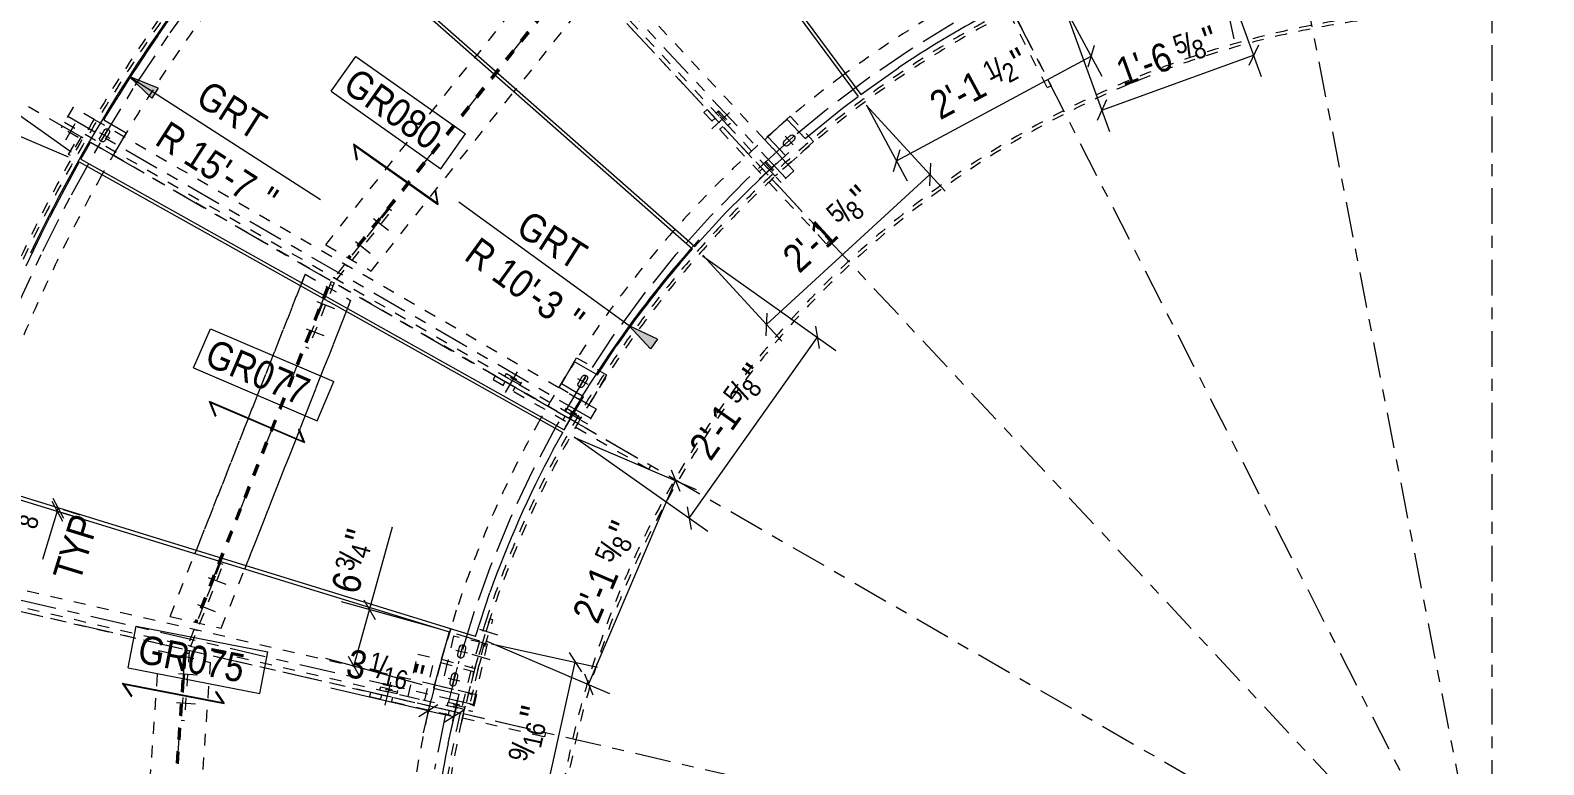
# Model space of a CAD drawing. Header units: millimetres. Extents: x -16923 to 12967, y -5402 to 13813.
# Drawn here: x -13520 to -9078, y 4174 to 6331 of the extents above; entities that cross this region are included whole.
import ezdxf

# ---------------------------------------------------------------- set-up
doc = ezdxf.new("R2010")
doc.units = ezdxf.units.MM
doc.header["$LTSCALE"] = 35
for name, pattern in [('XKITLINE00', [0]), ('XKITLINE01', [4, 1, -1, 1, -1]), ('XKITLINE02', [4, 2, -2]), ('XKITLINE03', [6, 3, -1, 1, -1])]:
    doc.linetypes.add(name, pattern=pattern)
for name, color, linetype, lineweight in [('Bolt', 3, 'Continuous', 0), ('Dimension', 7, 'Continuous', 0), ('Graphic object', 3, 'Continuous', 0), ('Grid', 1, 'Continuous', 0), ('Part', 2, 'Continuous', 0), ('Part mark', 3, 'Continuous', 0), ('Text', 3, 'Continuous', 0)]:
    doc.layers.add(name, color=color, linetype=linetype, lineweight=lineweight)
doc.styles.add('ARIAL', font='arial.ttf')

msp = doc.modelspace()

# ---------------------------------------------------------------- hatches: boundary and pattern name
at = {"layer": 'Dimension'}
for points in [[(-13163.912109, 6132.141853), (-13230.481923, 6195.561551), (-13145.138027, 6161.356028)], [(-11699.942469, 5396.100386), (-11762.804758, 5463.196816), (-11679.540247, 5424.201694)]]:
    msp.add_hatch(color=7, dxfattribs=at).paths.add_polyline_path(points, flags=17)

# ---------------------------------------------------------------- linework, layer by layer
at = {"layer": 'Bolt', "color": 8, "linetype": 'XKITLINE02', "lineweight": 0}
for p, q in [((-11519.592017, 6042.255917), (-11448.189039, 6108.840272)), ((-11519.592017, 6042.255917), (-11457.477234, 6100.17889)), ((-11381.009953, 5893.644847), (-11309.606974, 5960.229202)), ((-11381.009953, 5893.644847), (-11318.89517, 5951.56782)), ((-12512.768943, 5778.514129), (-12469.285277, 5743.925659)), ((-12566.13401, 5711.425046), (-12522.650343, 5676.836576)), ((-12679.094044, 5534.752803), (-12627.397717, 5514.389079)), ((-12710.512361, 5454.992759), (-12658.816034, 5434.629034)), ((-12125.496308, 5267.337109), (-12076.680681, 5351.888255)), ((-12125.496308, 5267.337109), (-12083.030683, 5340.889728)), ((-11949.519948, 5165.737111), (-11900.704322, 5250.288256)), ((-11949.519948, 5165.737111), (-11907.054324, 5239.289729)), ((-12998.165489, 4724.742751), (-12946.469162, 4704.379026)), ((-13029.583806, 4644.982706), (-12977.887479, 4624.618982)), ((-13085.341568, 4442.805218), (-13029.914414, 4438.929374)), ((-12478.361129, 4349.129297), (-12456.398876, 4444.258267)), ((-12478.361129, 4349.129297), (-12459.255755, 4431.883763)), ((-12280.369135, 4303.419243), (-12258.406882, 4398.548214)), ((-13091.321442, 4357.289042), (-13035.894288, 4353.413197)), ((-12280.369135, 4303.419243), (-12261.263761, 4386.17371))]:
    msp.add_line(p, q, dxfattribs=at)
at = {"layer": 'Bolt', "color": 8, "linetype": 'XKITLINE00', "lineweight": 0}
for p, q in [((-13389.27621, 6056.556107), (-13417.057461, 6008.43757)), ((-13389.27621, 6056.556107), (-13417.057461, 6008.43757)), ((-13301.565997, 6040.021836), (-13298.509683, 6041.529045)), ((-13298.509683, 6041.529045), (-13295.109233, 6041.751921)), ((-13295.109233, 6041.751921), (-13291.882347, 6040.656537)), ((-13317.329646, 6031.515523), (-13287.075047, 6014.048022)), ((-13316.814505, 6013.610646), (-13315.719121, 6016.837532)), ((-13316.591629, 6010.210196), (-13316.814505, 6013.610646)), ((-13315.08442, 6007.153881), (-13316.591629, 6010.210196)), ((-13315.719121, 6016.837532), (-13303.812871, 6037.459762)), ((-13312.522347, 6004.907008), (-13315.08442, 6007.153881)), ((-13309.29546, 6003.811624), (-13312.522347, 6004.907008)), ((-13310.936097, 6007.654473), (-13293.468596, 6037.909072)), ((-13305.89501, 6004.0345), (-13309.29546, 6003.811624)), ((-13302.838696, 6005.541708), (-13305.89501, 6004.0345)), ((-13303.812871, 6037.459762), (-13301.565997, 6040.021836)), ((-13300.591822, 6008.103782), (-13302.838696, 6005.541708)), ((-13288.685572, 6028.726012), (-13300.591822, 6008.103782)), ((-13291.882347, 6040.656537), (-13289.320273, 6038.409663)), ((-13289.320273, 6038.409663), (-13287.813064, 6035.353349)), ((-13287.590188, 6031.952899), (-13288.685572, 6028.726012)), ((-13287.813064, 6035.353349), (-13287.590188, 6031.952899)), ((-11309.859237, 6000.329097), (-11309.078403, 6003.645176)), ((-11309.311623, 5996.966627), (-11309.859237, 6000.329097)), ((-11307.518936, 5994.069682), (-11309.311623, 5996.966627)), ((-11309.078403, 6003.645176), (-11307.088002, 6006.410012)), ((-11307.088002, 6006.410012), (-11290.833665, 6021.567426)), ((-11305.777399, 5995.693691), (-11280.234872, 6019.512483)), ((-11304.915532, 6020.374351), (-11281.096739, 5994.831824)), ((-11278.924269, 6008.796162), (-11295.178606, 5993.638749)), ((-11290.833665, 6021.567426), (-11287.936721, 6023.360114)), ((-11287.936721, 6023.360114), (-11284.574251, 6023.907728)), ((-11284.574251, 6023.907728), (-11281.258172, 6023.126893)), ((-11281.258172, 6023.126893), (-11278.493336, 6021.136492)), ((-11276.933868, 6011.560998), (-11278.924269, 6008.796162)), ((-11278.493336, 6021.136492), (-11276.700648, 6018.239548)), ((-11276.153034, 6014.877078), (-11276.933868, 6011.560998)), ((-11276.700648, 6018.239548), (-11276.153034, 6014.877078)), ((-11304.7541, 5992.079281), (-11307.518936, 5994.069682)), ((-11301.43802, 5991.298447), (-11304.7541, 5992.079281)), ((-11298.07555, 5991.846061), (-11301.43802, 5991.298447)), ((-11295.178606, 5993.638749), (-11298.07555, 5991.846061)), ((-11913.802613, 5309.176993), (-11883.556676, 5291.714494)), ((-11912.892449, 5291.961698), (-11911.797379, 5295.187661)), ((-11912.669637, 5288.562222), (-11912.892449, 5291.961698)), ((-11911.162859, 5285.506782), (-11912.669637, 5288.562222)), ((-11911.797379, 5295.187661), (-11900.684878, 5314.435076)), ((-11907.410894, 5285.322775), (-11889.948395, 5315.568712)), ((-11900.684878, 5314.435076), (-11898.438648, 5316.996416)), ((-11896.67441, 5286.456411), (-11898.920641, 5283.895071)), ((-11898.438648, 5316.996416), (-11895.383209, 5318.503193)), ((-11885.56191, 5305.703826), (-11896.67441, 5286.456411)), ((-11895.383209, 5318.503193), (-11891.983732, 5318.726005)), ((-11891.983732, 5318.726005), (-11888.757769, 5317.630935)), ((-11888.757769, 5317.630935), (-11886.196429, 5315.384704)), ((-11886.196429, 5315.384704), (-11884.689652, 5312.329265)), ((-11884.46684, 5308.929789), (-11885.56191, 5305.703826)), ((-11884.689652, 5312.329265), (-11884.46684, 5308.929789)), ((-11908.601519, 5283.260552), (-11911.162859, 5285.506782)), ((-11905.375557, 5282.165482), (-11908.601519, 5283.260552)), ((-11901.97608, 5282.388294), (-11905.375557, 5282.165482)), ((-11898.920641, 5283.895071), (-11901.97608, 5282.388294)), ((-12202.236265, 4572.432978), (-12149.062262, 4556.317243)), ((-12271.29423, 4511.180289), (-12237.254611, 4503.321623)), ((-12265.388164, 4494.981789), (-12265.284094, 4498.387935)), ((-12264.180832, 4491.795085), (-12265.388164, 4494.981789)), ((-12265.284094, 4498.387935), (-12260.284557, 4520.04331)), ((-12261.845901, 4489.312982), (-12264.180832, 4491.795085)), ((-12258.738855, 4487.913364), (-12261.845901, 4489.312982)), ((-12260.284557, 4520.04331), (-12258.884938, 4523.150355)), ((-12258.884938, 4523.150355), (-12256.402836, 4525.485286)), ((-12255.332709, 4487.809293), (-12258.738855, 4487.913364)), ((-12258.203753, 4490.231146), (-12250.345088, 4524.270766)), ((-12256.402836, 4525.485286), (-12253.216132, 4526.692619)), ((-12252.146005, 4489.016626), (-12255.332709, 4487.809293)), ((-12253.216132, 4526.692619), (-12249.809986, 4526.588548)), ((-12249.663903, 4491.351557), (-12252.146005, 4489.016626)), ((-12249.809986, 4526.588548), (-12246.70294, 4525.18893)), ((-12248.264284, 4494.458602), (-12249.663903, 4491.351557)), ((-12243.264747, 4516.113977), (-12248.264284, 4494.458602)), ((-12246.70294, 4525.18893), (-12244.368009, 4522.706828)), ((-12244.368009, 4522.706828), (-12243.160677, 4519.520124)), ((-12243.160677, 4519.520124), (-12243.264747, 4516.113977)), ((-12224.337845, 4499.508636), (-12171.163842, 4483.3929)), ((-12281.727552, 4440.526733), (-12279.24545, 4442.861663)), ((-12279.24545, 4442.861663), (-12276.058746, 4444.068996)), ((-12276.058746, 4444.068996), (-12272.6526, 4443.964926)), ((-12272.6526, 4443.964926), (-12269.545554, 4442.565307)), ((-12269.545554, 4442.565307), (-12267.210623, 4440.083205)), ((-12294.136844, 4428.556666), (-12260.097225, 4420.698)), ((-12288.230779, 4412.358166), (-12288.126708, 4415.764312)), ((-12287.023446, 4409.171462), (-12288.230779, 4412.358166)), ((-12288.126708, 4415.764312), (-12283.127171, 4437.419687)), ((-12284.688515, 4406.689359), (-12287.023446, 4409.171462)), ((-12281.58147, 4405.289741), (-12284.688515, 4406.689359)), ((-12283.127171, 4437.419687), (-12281.727552, 4440.526733)), ((-12278.175323, 4405.18567), (-12281.58147, 4405.289741)), ((-12281.046367, 4407.607523), (-12273.187702, 4441.647143)), ((-12274.988619, 4406.393003), (-12278.175323, 4405.18567)), ((-12272.506517, 4408.727934), (-12274.988619, 4406.393003)), ((-12271.106898, 4411.834979), (-12272.506517, 4408.727934)), ((-12266.107361, 4433.490354), (-12271.106898, 4411.834979)), ((-12267.210623, 4440.083205), (-12266.003291, 4436.896501)), ((-12266.003291, 4436.896501), (-12266.107361, 4433.490354))]:
    msp.add_line(p, q, dxfattribs=at)
at = {"layer": 'Dimension', "color": 7, "linetype": 'XKITLINE00', "lineweight": 0}
for p, q in [((-10055.339262, 6603.733211), (-9907.483664, 6195.211978)), ((-10050.92033, 6604.922276), (-9988.448203, 6305.7883)), ((-10500.556414, 6442.596304), (-10352.700816, 6034.07507)), ((-10494.928115, 6418.208075), (-10375.591043, 6196.104765)), ((-10397.540831, 6286.761447), (-10416.757062, 6222.915601)), ((-9916.03129, 6288.095588), (-9944.318318, 6227.718443)), ((-10978.321961, 5947.944787), (-10407.148946, 6254.838524)), ((-10375.391956, 6096.770108), (-9930.174804, 6257.907016)), ((-13400.403491, 5973.082882), (-13736.752224, 6211.437201)), ((-13145.138027, 6161.356028), (-13230.481923, 6195.561551)), ((-13163.912109, 6132.141853), (-13230.481923, 6195.561551)), ((-13230.481923, 6195.561551), (-12668.433293, 5834.368858)), ((-13145.138027, 6161.356028), (-13163.912109, 6132.141853)), ((-13408.595679, 5958.310275), (-13749.70108, 6104.398195)), ((-11067.069659, 6111.307516), (-10834.916893, 5858.460732)), ((-11066.10113, 6111.314339), (-10946.764058, 5889.211029)), ((-10361.248442, 6126.958681), (-10389.53547, 6066.581536)), ((-10968.713845, 5979.86771), (-10987.930077, 5916.021864)), ((-10878.589407, 5940.881231), (-10881.431718, 5874.266841)), ((-11359.664333, 5467.177097), (-10880.010563, 5907.574036)), ((-11762.804758, 5463.196816), (-12262.848307, 5826.240393)), ((-11547.749022, 5669.003491), (-11155.763653, 5391.222139)), ((-11546.72343, 5670.910577), (-11314.570664, 5418.063793)), ((-11358.243178, 5500.484291), (-11361.085489, 5433.869902)), ((-11679.540247, 5424.201694), (-11762.804758, 5463.196816)), ((-11699.942469, 5396.100386), (-11762.804758, 5463.196816)), ((-11679.540247, 5424.201694), (-11699.942469, 5396.100386)), ((-11586.587097, 4898.591243), (-11210.163898, 5429.773)), ((-11215.767501, 5462.636179), (-11204.560295, 5396.909821)), ((-11925.147805, 5136.046657), (-11565.529656, 4982.998924)), ((-11924.114138, 5137.780573), (-11532.186852, 4860.040381)), ((-11639.339218, 5040.030281), (-11614.420413, 4978.186859)), ((-11881.764778, 4410.202228), (-11626.879815, 5009.10857)), ((-13456.63157, 4948.704687), (-13425.445605, 4889.772597)), ((-13453.838466, 4957.776552), (-13422.652501, 4898.844462)), ((-11592.1907, 4931.454422), (-11580.983494, 4865.728064)), ((-13441.038588, 4919.238642), (-13484.896604, 4776.789954)), ((-13441.038588, 4919.238642), (-13484.896604, 4776.789954)), ((-13441.038588, 4919.238642), (-13438.245484, 4928.310507)), ((-13427.114502, 4914.951605), (-13377.3155, 4899.619169)), ((-13424.321398, 4924.02347), (-13374.522396, 4908.691034)), ((-12524.736422, 4629.776687), (-12457.491096, 4873.008606)), ((-12524.736422, 4629.776687), (-12457.491096, 4873.008606)), ((-12324.707735, 4574.475581), (-12607.074992, 4652.540492)), ((-12570.585508, 4463.93674), (-12524.736422, 4629.776687)), ((-12541.175727, 4658.779069), (-12508.297116, 4600.774305)), ((-12180.032768, 4537.140315), (-11820.414619, 4384.092582)), ((-12370.556821, 4408.635634), (-12652.924079, 4486.700546)), ((-12587.024814, 4492.939122), (-12554.146202, 4434.934359)), ((-12167.003805, 4529.94666), (-11855.761172, 4461.132032)), ((-11938.792185, 4503.63236), (-11902.93567, 4447.419675)), ((-12061.097746, 3841.260538), (-11920.863928, 4475.526018)), ((-12352.120461, 4333.045603), (-12638.163318, 4399.0838)), ((-12352.120461, 4333.045603), (-12638.163318, 4399.0838)), ((-11894.22418, 4441.123939), (-11869.305375, 4379.280517)), ((-12344.695594, 4365.20624), (-12367.119073, 4268.079479)), ((-12323.848658, 4350.711787), (-12380.392265, 4315.37942)), ((-12352.120461, 4333.045603), (-12276.953778, 4315.692007)), ((-12248.681974, 4333.35819), (-12305.225581, 4298.025823)), ((-12269.528911, 4347.852639), (-12291.952389, 4250.725883))]:
    msp.add_line(p, q, dxfattribs=at)
for radius, start, end in [(4749.8, 140.102313685, 154.445164959), (3124.2, 138.056303006, 149.98260281)]:
    msp.add_arc((-9234.650534, 3627.696377), radius, start, end, dxfattribs=at)
at = {"layer": 'Dimension', "color": 3}
for p in [(-10407.148946, 6254.838524), (-9930.174804, 6257.907016), (-10375.391956, 6096.770108), (-10978.321961, 5947.944787), (-10880.010563, 5907.574036), (-11359.664333, 5467.177097), (-11210.163898, 5429.773), (-11626.879815, 5009.10857), (-13441.038588, 4919.238642), (-13438.245484, 4928.310507), (-11586.587097, 4898.591243), (-12524.736422, 4629.776687), (-12570.585508, 4463.93674), (-11920.863928, 4475.526018), (-11881.764778, 4410.202228), (-12352.120461, 4333.045603), (-12276.953778, 4315.692007)]:
    msp.add_point(p, dxfattribs=at)
at = {"layer": 'Graphic object', "color": 3, "linetype": 'XKITLINE02', "lineweight": 0}
msp.add_line((-12201.238916, 4537.520839), (-12330.050779, 4577.180261), dxfattribs=at)
at = {"layer": 'Grid', "color": 1, "linetype": 'XKITLINE03', "lineweight": 0}
for p, q in [((-9229.992753, 3452.696377), (-9229.992753, 9128.216377)), ((-9196.601179, 3455.91162), (-10283.267947, 9046.327511)), ((-9150.544416, 3471.770235), (-11736.043013, 8546.09694)), ((-9110.64304, 3499.709479), (-12994.6578, 7664.805379)), ((-14010.496284, 6387.721377), (-9078.438308, 3540.196377)), ((-9229.992753, 1352.696377), (-9229.992753, 5902.696377)), ((-14608.56423, 4869.437443), (-9059.477992, 3588.329943))]:
    msp.add_line(p, q, dxfattribs=at)
at = {"layer": 'Part', "color": 2, "linetype": 'XKITLINE00', "lineweight": 0}
for p, q in [((-12057.117133, 7444.497106), (-11090.332977, 6136.536931)), ((-12049.485219, 7450.138309), (-11082.987241, 6142.579014)), ((-12796.51595, 6764.65547), (-11576.305581, 5689.240164)), ((-12790.240938, 6771.775407), (-11570.394648, 5696.691839)), ((-13146.296706, 6315.290729), (-13115.986712, 6358.932544)), ((-13146.296706, 6315.290729), (-13176.116601, 6271.31258)), ((-13176.116601, 6271.31258), (-13202.098096, 6232.111704)), ((-13202.098096, 6232.111704), (-13227.690182, 6192.655501)), ((-11082.987241, 6142.579014), (-10972.296355, 6220.957606)), ((-13227.690182, 6192.655501), (-13252.890351, 6152.947841)), ((-13252.890351, 6152.947841), (-13275.20841, 6117.03973)), ((-11136.078666, 6103.067487), (-11090.332977, 6136.536931)), ((-13275.20841, 6117.03973), (-13297.205964, 6080.934387)), ((-11246.522891, 6013.621145), (-11136.078666, 6103.067487)), ((-13297.205964, 6080.934387), (-13304.774115, 6068.259978)), ((-13304.774115, 6068.259978), (-13239.158256, 6030.37734)), ((-11355.516233, 6018.771715), (-11299.787078, 6070.739993)), ((-11299.787078, 6070.739993), (-11246.522891, 6013.621145)), ((-13358.740162, 5975.896725), (-13345.581703, 5998.883345)), ((-13345.581703, 5998.883345), (-13343.431544, 6002.591365)), ((-13343.431544, 6002.591365), (-13277.258255, 5964.386207)), ((-13239.158256, 6030.37734), (-13277.258255, 5964.386207)), ((-12571.353838, 5997.790262), (-12326.583331, 5824.333063)), ((-12571.353838, 5997.790262), (-12563.410909, 5951.207756)), ((-11303.967269, 5963.492218), (-11355.516233, 6018.771715)), ((-13371.78469, 5952.81135), (-13358.740162, 5975.896725)), ((-13371.78469, 5952.81135), (-11953.140815, 5158.280541)), ((-12568.570697, 5993.366707), (-12323.80019, 5819.909508)), ((-12568.570697, 5993.366707), (-12561.439365, 5951.54393)), ((-11293.847739, 5972.023234), (-11369.529139, 5904.318808)), ((-11303.967269, 5963.492218), (-11293.847739, 5972.023234)), ((-13376.422186, 5944.531077), (-13406.270365, 5890.284576)), ((-13376.422186, 5944.531077), (-11957.352613, 5149.752508)), ((-12563.410909, 5951.207756), (-12561.439365, 5951.54393)), ((-13406.270365, 5890.284576), (-13435.408893, 5835.653605)), ((-11369.529139, 5904.318808), (-11478.660542, 5796.594442)), ((-13435.408893, 5835.653605), (-13463.832819, 5780.64745)), ((-12332.903066, 5861.396103), (-12330.931522, 5861.732277)), ((-12332.903066, 5861.396103), (-12326.583331, 5824.333063)), ((-12330.931522, 5861.732277), (-12323.80019, 5819.909508)), ((-13487.308643, 5733.844863), (-13463.832819, 5780.64745)), ((-11478.660542, 5796.594442), (-11570.394648, 5696.691839)), ((-13510.267111, 5686.786335), (-13487.308643, 5733.844863)), ((-13532.705434, 5639.477583), (-13510.267111, 5686.786335)), ((-11613.990323, 5646.899495), (-11576.305581, 5689.240164)), ((-11855.47086, 5319.493229), (-11800.427238, 5403.503855)), ((-11923.623737, 5358.841311), (-11961.723739, 5292.850171)), ((-11923.623737, 5358.841311), (-11855.47086, 5319.493229)), ((-11896.302995, 5255.079859), (-11961.723739, 5292.850171)), ((-12995.035076, 5242.160726), (-12719.262282, 5124.053316)), ((-12995.035076, 5242.160726), (-12977.474209, 5198.290066)), ((-11953.140815, 5158.280541), (-11896.302995, 5255.079859)), ((-12991.383964, 5238.421331), (-12715.611169, 5120.313921)), ((-12991.383964, 5238.421331), (-12975.617439, 5199.033308)), ((-12977.474209, 5198.290066), (-12975.617439, 5199.033308)), ((-12733.234477, 5158.958698), (-12731.377708, 5159.70194)), ((-12733.234477, 5158.958698), (-12719.262282, 5124.053316)), ((-12731.377708, 5159.70194), (-12715.611169, 5120.313921)), ((-11985.291168, 5100.434062), (-11957.352613, 5149.752508)), ((-13770.902809, 5020.799355), (-12290.97322, 4565.149138)), ((-12214.109584, 4551.422522), (-13768.110218, 5029.869674)), ((-12214.109584, 4551.422522), (-12171.564722, 4680.207657)), ((-12290.97322, 4565.149138), (-12336.822307, 4399.309192)), ((-13250.346096, 4414.333403), (-12955.903386, 4356.857462)), ((-13250.346096, 4414.333403), (-13223.952576, 4375.136452)), ((-13245.990285, 4411.44539), (-12951.547575, 4353.969449)), ((-13245.990285, 4411.44539), (-13222.293615, 4376.253524)), ((-12336.822307, 4399.309192), (-12261.655624, 4381.955591)), ((-13223.952576, 4375.136452), (-13222.293615, 4376.253524)), ((-12976.903213, 4388.044245), (-12975.244253, 4389.161317)), ((-12976.903213, 4388.044245), (-12955.903386, 4356.857462)), ((-12975.244253, 4389.161317), (-12951.547575, 4353.969449)), ((-12294.162126, 4237.197561), (-12261.655624, 4381.955591))]:
    msp.add_line(p, q, dxfattribs=at)
at = {"layer": 'Part', "color": 8, "linetype": 'XKITLINE01', "lineweight": 0}
for p, q in [((-12525.020715, 7179.803009), (-11316.758321, 5884.100223)), ((-12439.421245, 7162.495798), (-11296.031919, 5936.36086)), ((-12486.003898, 7119.340849), (-11342.759772, 5893.361619)), ((-11980.555566, 6547.053536), (-12209.162494, 6259.655239)), ((-11930.199518, 6493.053286), (-12589.356408, 5664.379504)), ((-11925.820731, 6488.357612), (-12583.796071, 5661.169242)), ((-11875.464683, 6434.357362), (-12094.683377, 6158.761693)), ((-10648.056441, 6382.828913), (-10535.703555, 6162.32396)), ((-10625.287155, 6366.115828), (-10524.387772, 6168.089639)), ((-12653.300281, 5701.297516), (-12215.080407, 6252.215403)), ((-12215.080407, 6252.215403), (-12209.162494, 6259.655239)), ((-12519.852198, 5624.251229), (-12100.601766, 6151.321258)), ((-12100.601766, 6151.321258), (-12094.683377, 6158.761693)), ((-10524.387772, 6168.089639), (-10535.703555, 6162.32396)), ((-13394.179136, 6105.21399), (-13425.929136, 6050.221377)), ((-13332.7299, 6069.736257), (-13394.179136, 6105.21399)), ((-11533.919613, 6098.355452), (-11543.207805, 6089.694073)), ((-11543.207805, 6089.694073), (-11352.105343, 5884.761771)), ((-11533.919613, 6098.355452), (-11326.046513, 5875.438844)), ((-11507.308663, 6088.440447), (-11500.342519, 6094.936481)), ((-11472.663146, 6051.287679), (-11507.308663, 6088.440447)), ((-11503.450999, 6092.037777), (-11468.805482, 6054.885009)), ((-11500.342519, 6094.936481), (-11465.697002, 6057.783713)), ((-13429.104136, 6044.722116), (-13425.929136, 6050.221377)), ((-13379.610784, 6016.147116), (-13429.104136, 6044.722116)), ((-13425.929136, 6050.221377), (-13370.936523, 6018.471377)), ((-13425.929136, 6050.221377), (-13370.936523, 6018.471377)), ((-13419.579136, 6061.2199), (-11885.285229, 5175.3949)), ((-13332.7299, 6069.736257), (-11880.575285, 5231.334399)), ((-11519.930178, 6064.731874), (-11510.641986, 6073.393253)), ((-11497.194399, 6040.350736), (-11487.906207, 6049.012115)), ((-11465.697002, 6057.783713), (-11472.663146, 6051.287679)), ((-11364.804419, 6010.110338), (-11290.498884, 6079.40137)), ((-11290.498884, 6079.40137), (-11221.207852, 6005.095835)), ((-13408.185784, 5966.653764), (-13379.610784, 6016.147116)), ((-13370.936523, 6018.471377), (-13402.686523, 5963.478764)), ((-13365.014686, 6015.052402), (-13370.936523, 6018.471377)), ((-11913.012567, 5176.738589), (-13365.014686, 6015.052402)), ((-11364.804419, 6010.110338), (-11296.031919, 5936.36086)), ((-11221.207852, 6005.095835), (-11264.709856, 5964.52956)), ((-13402.686523, 5963.478764), (-13408.185784, 5966.653764)), ((-11295.513387, 5935.804803), (-11264.709856, 5964.52956)), ((-11381.348112, 5916.120802), (-11372.05992, 5924.782181)), ((-11368.726598, 5939.829377), (-11361.760454, 5946.325411)), ((-11334.081082, 5902.676609), (-11368.726598, 5939.829377)), ((-11364.868934, 5943.426707), (-11330.223417, 5906.273939)), ((-11361.760454, 5946.325411), (-11327.114938, 5909.172643)), ((-11327.114938, 5909.172643), (-11334.081082, 5902.676609)), ((-11279.605553, 5918.745739), (-11326.046513, 5875.438844)), ((-11296.031919, 5936.36086), (-11279.605553, 5918.745739)), ((-11296.031919, 5936.36086), (-11295.513387, 5935.804803)), ((-11358.612332, 5891.739663), (-11349.32414, 5900.401042)), ((-11352.105343, 5884.761771), (-11183.760578, 5704.234113)), ((-11342.759772, 5893.361619), (-11326.046513, 5875.438844)), ((-11326.046513, 5875.438844), (-11174.472386, 5712.895492)), ((-12467.478908, 5807.399957), (-12627.877025, 5605.751888)), ((-12620.442247, 5599.837999), (-12460.044131, 5801.486068)), ((-12460.044132, 5801.486066), (-12467.478909, 5807.399955)), ((-12653.300281, 5701.297516), (-12519.852198, 5624.251229)), ((-11174.472386, 5712.895492), (-11183.760578, 5704.234113)), ((-12596.788224, 5644.835867), (-12589.353446, 5638.921978)), ((-12713.906482, 5615.304774), (-13033.595612, 4803.726638)), ((-12713.906482, 5615.304774), (-12723.893558, 5589.951104)), ((-12713.906482, 5615.304774), (-12580.458399, 5538.258487)), ((-12627.877025, 5605.751888), (-12620.442246, 5599.838001)), ((-12649.962609, 5578.386761), (-13038.036711, 4593.203259)), ((-12727.405288, 5581.036058), (-13033.595612, 4803.726638)), ((-12644.402272, 5575.176499), (-13031.780745, 4591.758955)), ((-12723.893558, 5589.951104), (-12727.405288, 5581.036058)), ((-12637.275449, 5593.266265), (-12712.882276, 5401.327151)), ((-12628.436482, 5589.784503), (-12704.04331, 5397.84539)), ((-12631.927404, 5580.922281), (-12640.766371, 5584.404043)), ((-12637.275449, 5593.266265), (-12628.436482, 5589.784503)), ((-12580.458399, 5538.258487), (-12887.514539, 4758.751062)), ((-12589.701013, 5514.794743), (-12593.213028, 5505.878973)), ((-12580.458399, 5538.258487), (-12589.701013, 5514.794743)), ((-12593.213028, 5505.878973), (-12887.514539, 4758.751062)), ((-12712.882276, 5401.327151), (-12704.04331, 5397.84539)), ((-11968.073734, 5281.851652), (-11917.273734, 5369.839832)), ((-11917.273734, 5369.839832), (-11829.285555, 5319.039833)), ((-12155.599773, 5316.796377), (-12161.949773, 5305.797854)), ((-12161.949773, 5305.797854), (-11919.500023, 5165.819427)), ((-12155.599773, 5316.796377), (-11891.635229, 5164.396377)), ((-12132.391026, 5288.732104), (-12126.041026, 5299.730627)), ((-12127.252727, 5315.0949), (-12122.490227, 5323.343792)), ((-12083.258637, 5289.6949), (-12127.252727, 5315.0949)), ((-12080.621292, 5294.262915), (-12124.615382, 5319.662915)), ((-12122.490227, 5323.343792), (-12078.496137, 5297.943792)), ((-12078.496137, 5297.943792), (-12083.258637, 5289.6949)), ((-11829.285555, 5319.039833), (-11857.461738, 5270.237252)), ((-12103.520338, 5272.063604), (-12097.170338, 5283.062127)), ((-11880.575285, 5231.334399), (-11968.073734, 5281.851652)), ((-11857.461738, 5270.237252), (-11880.085554, 5231.051653)), ((-11956.414664, 5187.132104), (-11950.064664, 5198.130627)), ((-11951.276368, 5213.494901), (-11946.513868, 5221.743793)), ((-11907.282277, 5188.094901), (-11951.276368, 5213.494901)), ((-11904.644932, 5192.662917), (-11948.639023, 5218.062917)), ((-11946.513868, 5221.743793), (-11902.519777, 5196.343793)), ((-11859.885229, 5219.38899), (-11891.635229, 5164.396377)), ((-11880.575285, 5231.334399), (-11859.885229, 5219.38899)), ((-11880.575285, 5231.334399), (-11880.085554, 5231.051653)), ((-11927.543975, 5170.463604), (-11921.193975, 5181.462127)), ((-11919.500023, 5165.819427), (-11705.511094, 5042.272861)), ((-11913.012567, 5176.738589), (-11891.635229, 5164.396377)), ((-11902.519777, 5196.343793), (-11907.282277, 5188.094901)), ((-11891.635229, 5164.396377), (-11699.161094, 5053.271383)), ((-11699.161094, 5053.271383), (-11705.511094, 5042.272861)), ((-13033.595612, 4803.726638), (-13037.085523, 4794.866981)), ((-13109.980323, 4609.81275), (-13037.085523, 4794.866981)), ((-12963.299406, 4765.607764), (-13057.73271, 4525.874856)), ((-13048.893743, 4522.393095), (-12954.460439, 4762.126002)), ((-12954.46044, 4762.126), (-12963.299407, 4765.607762)), ((-12887.514539, 4758.751062), (-12891.004733, 4749.89069)), ((-13868.985875, 4711.726389), (-12221.764832, 4331.435447)), ((-13801.992753, 4748.396057), (-12334.008961, 4409.485295)), ((-12959.837132, 4575.149464), (-12891.004733, 4749.89069)), ((-13801.992753, 4683.225746), (-12248.911407, 4324.668666)), ((-12270.021851, 4628.05082), (-12286.462552, 4573.698621)), ((-13109.980323, 4609.81275), (-12959.837132, 4575.149464)), ((-12182.562406, 4599.264521), (-12224.809019, 4459.599161)), ((-12215.627828, 4457.063148), (-12173.514877, 4596.286628)), ((-12172.949488, 4597.873809), (-12215.627506, 4457.057351)), ((-12206.448237, 4454.504917), (-12162.41754, 4599.784552)), ((-12172.949488, 4597.873809), (-12171.533083, 4602.54725)), ((-12171.533083, 4602.54725), (-12171.308909, 4602.479308)), ((-12162.41754, 4599.784552), (-12171.308909, 4602.479308)), ((-13039.429391, 4572.340538), (-13030.590424, 4568.858776)), ((-12313.560529, 4484.113954), (-12286.462552, 4573.698621)), ((-12286.462552, 4573.698621), (-12311.423201, 4491.179864)), ((-12278.392679, 4551.921281), (-12295.217001, 4479.047136)), ((-12192.904683, 4532.184822), (-12278.392679, 4551.921281)), ((-12188.677556, 4531.208913), (-12234.164939, 4334.181407)), ((-12192.86125, 4532.174795), (-12192.904683, 4532.184822)), ((-12192.86125, 4532.174795), (-12183.559265, 4530.027263)), ((-13142.71774, 4509.839766), (-13180.032245, 3976.217476)), ((-13070.67743, 4493.20795), (-13149.27133, 3369.262824)), ((-13064.413055, 4491.761705), (-13142.866641, 3369.823161)), ((-13142.71774, 4509.839766), (-12992.372745, 4475.129889)), ((-13063.05976, 4511.100397), (-13077.444111, 4305.394595)), ((-13053.582901, 4510.43771), (-13067.967252, 4304.731908)), ((-13054.247332, 4500.935904), (-13063.724191, 4501.59859)), ((-13063.05976, 4511.100397), (-13053.582901, 4510.43771)), ((-13057.73271, 4525.874856), (-13048.893742, 4522.393097)), ((-12411.743386, 4375.295452), (-12383.174602, 4499.040451)), ((-12383.174602, 4499.040451), (-12333.676603, 4487.612937)), ((-12362.245387, 4363.867939), (-12333.676603, 4487.612937)), ((-12311.423201, 4491.179864), (-12313.560529, 4484.113954)), ((-12179.396681, 4529.066254), (-12213.456455, 4381.537164)), ((-12183.559265, 4530.027263), (-12179.396681, 4529.066254)), ((-12992.372745, 4475.129889), (-13028.184147, 3963.002987)), ((-12353.35214, 4325.644408), (-12317.751202, 4468.29096)), ((-12317.751202, 4468.29096), (-12335.068351, 4398.904259)), ((-12316.093768, 4474.931997), (-12317.751202, 4468.29096)), ((-12316.093768, 4474.931997), (-12315.927852, 4474.886168)), ((-12315.927852, 4474.886168), (-12218.160729, 4447.881098)), ((-12313.389727, 4484.066775), (-12313.560529, 4484.113954)), ((-12313.560529, 4484.113954), (-12313.389727, 4484.066775)), ((-12313.389727, 4484.066775), (-12215.627828, 4457.063148)), ((-12297.361606, 4469.757831), (-12312.452453, 4404.392191)), ((-12295.217001, 4479.047136), (-12297.361606, 4469.757831)), ((-12227.341951, 4450.41712), (-12263.492301, 4305.569175)), ((-12254.196456, 4303.492427), (-12218.160729, 4447.881098)), ((-12215.627506, 4457.057351), (-12231.839174, 4393.074029)), ((-12218.160729, 4447.881098), (-12231.839174, 4393.074029)), ((-12206.448237, 4454.504917), (-12225.179211, 4380.578537)), ((-12494.003828, 4394.286772), (-12491.861169, 4403.567647)), ((-12443.319282, 4387.998758), (-12492.817281, 4399.426272)), ((-12491.861169, 4403.567647), (-12442.36317, 4392.140133)), ((-12335.068351, 4398.904259), (-12353.35214, 4325.644408)), ((-12334.008961, 4409.485295), (-12332.513747, 4409.140098)), ((-12332.513747, 4409.140098), (-12224.274046, 4384.150994)), ((-12312.452453, 4404.392192), (-12224.301907, 4384.041034)), ((-12521.609706, 4387.626029), (-12524.466585, 4375.251529)), ((-12524.466585, 4375.251529), (-12251.987155, 4312.344696)), ((-12521.609706, 4387.626029), (-12224.621711, 4319.060947)), ((-12444.505829, 4382.859258), (-12494.003828, 4394.286772)), ((-12491.209873, 4367.573612), (-12488.352994, 4379.948112)), ((-12458.727298, 4360.074419), (-12455.87042, 4372.448919)), ((-12442.36317, 4392.140133), (-12444.505829, 4382.859258)), ((-12411.743386, 4375.295452), (-12362.245387, 4363.867939)), ((-12296.011834, 4348.576718), (-12293.869175, 4357.857593)), ((-12245.327288, 4342.288705), (-12294.825287, 4353.716219)), ((-12293.869175, 4357.857593), (-12244.371176, 4346.43008)), ((-12231.839174, 4393.074029), (-12254.196456, 4303.492427)), ((-12231.839174, 4393.074029), (-12234.412443, 4382.917992)), ((-12234.412443, 4382.917992), (-12234.376157, 4382.908798)), ((-12225.179211, 4380.578537), (-12234.376157, 4382.908798)), ((-12213.456455, 4381.537164), (-12224.884065, 4332.038749)), ((-12210.337319, 4380.933447), (-12224.621711, 4319.060947)), ((-12224.301907, 4384.041034), (-12213.456455, 4381.537164)), ((-12224.274046, 4384.150994), (-12210.337319, 4380.933447)), ((-12246.513835, 4337.149205), (-12296.011834, 4348.576718)), ((-12293.217876, 4321.863558), (-12290.360997, 4334.238058)), ((-12260.735301, 4314.364365), (-12257.878422, 4326.738864)), ((-12251.987155, 4312.344696), (-12010.924854, 4256.691079)), ((-12248.911407, 4324.668666), (-12224.621711, 4319.060947)), ((-12244.371176, 4346.43008), (-12246.513835, 4337.149205)), ((-12234.164939, 4334.181407), (-12224.884065, 4332.038749)), ((-12229.931453, 4352.518652), (-12220.650578, 4350.375994)), ((-12224.621711, 4319.060947), (-12008.067976, 4269.065578)), ((-13077.444111, 4305.394595), (-13067.967252, 4304.731908)), ((-12008.067976, 4269.065578), (-12010.924854, 4256.691079))]:
    msp.add_line(p, q, dxfattribs=at)
at = {"layer": 'Part', "color": 8, "linetype": 'XKITLINE03', "lineweight": 0}
for p, q in [((-11302.826033, 5897.092292), (-12511.088427, 7192.795077)), ((-11928.010125, 6490.705449), (-12586.576239, 5662.774373)), ((-13109.459463, 6323.786392), (-13000.472878, 6474.205131)), ((-10810.452369, 6352.02932), (-10940.617053, 6272.228603)), ((-13212.45009, 6169.200482), (-13109.459463, 6323.786392)), ((-10940.617053, 6272.228603), (-11066.762247, 6186.214713)), ((-11066.762247, 6186.214713), (-11188.591624, 6094.189703)), ((-13309.285617, 6010.686276), (-13212.45009, 6169.200482)), ((-11188.591624, 6094.189703), (-11305.818994, 5996.369751)), ((-11875.760229, 5191.892684), (-13410.054136, 6077.717683)), ((-13399.816407, 5848.488715), (-13309.285617, 6010.686276)), ((-11305.818994, 5996.369751), (-11418.168979, 5892.984644)), ((-11418.168979, 5892.984644), (-11525.377658, 5784.277245)), ((-13483.90257, 5682.858434), (-13399.816407, 5848.488715)), ((-11525.377658, 5784.277245), (-11627.193187, 5670.502917)), ((-13561.414171, 5514.051371), (-13483.90257, 5682.858434)), ((-11627.193187, 5670.502917), (-11723.37639, 5551.928929)), ((-12647.18244, 5576.78163), (-13034.908728, 4592.481107)), ((-11723.37639, 5551.928929), (-11813.701326, 5428.833821)), ((-11813.701326, 5428.833821), (-11897.95581, 5301.506757)), ((-11897.95581, 5301.506757), (-11975.941922, 5170.24684)), ((-11975.941922, 5170.24684), (-12047.476465, 5035.362413)), ((-12047.476465, 5035.362413), (-12112.391395, 4897.170332)), ((-12112.391395, 4897.170332), (-12170.534223, 4755.995224)), ((-12170.534223, 4755.995224), (-12221.768364, 4612.168724)), ((-12217.479515, 4349.997197), (-13864.700557, 4730.288139)), ((-12221.768364, 4612.168724), (-12264.594179, 4470.588551)), ((-13067.545243, 4492.484827), (-13146.068985, 3369.542993)), ((-12267.127249, 4461.406548), (-12303.774298, 4314.568417)), ((-12303.774298, 4314.568417), (-12334.023442, 4161.428252))]:
    msp.add_line(p, q, dxfattribs=at)
at = {"layer": 'Part', "color": 8, "linetype": 'XKITLINE01', "lineweight": 0}
for centre, radius, start, end in [((-9229.186531, 3627.00967), 4776.170113, 118.171831205, 160.96774373), ((-9229.186531, 3627.00967), 4766.645113, 118.171831205, 160.96774373), ((-9229.186531, 3627.00967), 4674.570113, 138.667690312, 149.662549438), ((-9229.539227, 3627.309948), 3200.94, 117.345539252, 126.387714722), ((-9229.992753, 3627.696377), 2769.39375, 75, 285), ((-9229.539227, 3627.309948), 3108.865, 117.345539252, 161.781617646), ((-9229.539227, 3627.309948), 3099.34, 117.345539252, 161.781617646), ((-9229.992753, 3627.696377), 2759.39375, 75, 285), ((-9229.539227, 3627.309948), 3200.94, 126.557771134, 130.271553737), ((-9229.539227, 3627.309948), 3200.94, 126.387714722, 126.557771134), ((-9229.539227, 3627.309948), 3200.94, 130.271553737, 131.069779747), ((-9229.539227, 3627.309948), 3200.94, 131.069779747, 138.524471429), ((-9229.186531, 3627.00967), 4674.570113, 149.779277793, 150.687611896), ((-9229.186531, 3627.00967), 4674.570113, 149.662549438, 149.779277793), ((-9229.186531, 3627.00967), 4674.570113, 150.687611896, 150.803962927), ((-9229.186531, 3627.00967), 4674.570113, 150.803962927, 160.96774373), ((-9229.539227, 3627.309948), 3200.94, 138.694531985, 147.26856355), ((-9229.539227, 3627.309948), 3200.94, 138.524471429, 138.694531985), ((-9229.539227, 3627.309948), 3200.94, 147.26856355, 148.082398159), ((-9229.539227, 3627.309948), 3200.94, 148.082398159, 150.661247986), ((-9229.539227, 3627.309948), 3200.94, 150.831269282, 161.781617646), ((-9229.539227, 3627.309948), 3200.94, 150.661247986, 150.831269282), ((-9229.702786, 3627.802203), 3200.651345, 167.406571392, 174.943623139), ((-9229.702786, 3627.802203), 3108.576345, 167.406571392, 232.720407102), ((-9229.702786, 3627.802203), 3099.051345, 167.406571392, 232.720407102)]:
    msp.add_arc(centre, radius, start, end, dxfattribs=at)
at = {"layer": 'Part', "color": 2, "linetype": 'XKITLINE00', "lineweight": 0}
for start, end in [(118.270500013, 123.895500013), (139.736000008, 145.361000008), (151.875, 160.3125), (168.75, 174.375)]:
    msp.add_arc((-9229.992753, 3627.696377), 3124.2, start, end, dxfattribs=at)
at = {"layer": 'Part mark', "color": 7, "linetype": 'XKITLINE00', "lineweight": 0}
for p, q in [((-12637.036508, 6152.372075), (-12564.568983, 6254.633114)), ((-12564.568983, 6254.633114), (-12243.023333, 6026.769035)), ((-12637.036508, 6152.372075), (-12315.490859, 5924.507996)), ((-12315.490859, 5924.507996), (-12243.023333, 6026.769035)), ((-13040.870177, 5339.682102), (-12991.52687, 5454.895384)), ((-12991.52687, 5454.895384), (-12629.25469, 5299.742199)), ((-13040.870177, 5339.682102), (-12678.597997, 5184.528917)), ((-12678.597997, 5184.528917), (-12629.25469, 5299.742199)), ((-13233.479403, 4458.790894), (-13209.466913, 4581.804156)), ((-13209.466913, 4581.804156), (-12822.668778, 4506.300214)), ((-12846.681267, 4383.286952), (-12822.668778, 4506.300214)), ((-13233.479403, 4458.790894), (-12846.681267, 4383.286952))]:
    msp.add_line(p, q, dxfattribs=at)

# ---------------------------------------------------------------- texts
at = {"layer": 'Dimension', "color": 3, "style": 'ARIAL', "width": 0.85}
for s, height, rotation, p in [('5', 55.562499, 19.898824225, (-10153.728726, 6258.983338)), ('/', 66.674999, 19.898824225, (-10120.922785, 6253.129849)), ('"', 83.343747, 19.898824225, (-10059.072941, 6257.788185)), ('"', 83.343747, 28.2468193, (-10611.70563, 6194.600859)), ("1'-6", 83.3437467, 19.898824225, (-10313.355702, 6165.755932)), ('8', 55.562499, 19.898824225, (-10097.823658, 6243.763184)), ('1', 55.562499, 28.2468193, (-10705.530981, 6182.033069)), ('/', 66.674999, 28.2468193, (-10672.222712, 6181.007257)), ('2', 55.562499, 28.2468193, (-10648.007948, 6175.095466)), ("2'-1", 83.3437467, 28.2468193, (-10849.921965, 6066.60619)), ("R 15'-7", 83.3437467, -32.727349258, (-13158.705247, 5998.353857)), ('"', 83.343747, -32.727349258, (-12860.241379, 5806.550225)), ('"', 83.343747, 42.559305022, (-11064.355198, 5797.718251)), ('5', 55.562499, 42.559305022, (-11152.164611, 5762.353681)), ('/', 66.674999, 42.559305022, (-11119.635941, 5769.590991)), ('8', 55.562499, 42.559305022, (-11094.71128, 5769.846635)), ("2'-1", 83.3437467, 42.559305022, (-11263.552244, 5614.824307)), ("R 10'-3", 83.3437467, -35.981749534, (-12251.024945, 5660.59181)), ('"', 83.343747, -35.981749534, (-11963.93058, 5452.154434)), ('"', 83.343747, 54.677362389, (-11367.297144, 5283.714226)), ('5', 55.562499, 54.677362389, (-11445.724295, 5230.701702)), ('/', 66.674999, 54.677362389, (-11415.440194, 5244.607322)), ('8', 55.562499, 54.677362389, (-11391.124763, 5250.090377)), ("2'-1", 83.3437467, 54.677362389, (-11523.654326, 5063.074045)), ('8', 55.562499, 72.885961119, (-13504.179949, 4862.857587)), ('TYP', 83.3437467, 72.885961119, (-13375.29181, 4707.926691)), ('"', 83.343747, 66.944388783, (-11749.355724, 4833.061725)), ('"', 83.343747, 74.547538724, (-12518.500604, 4816.536402)), ('8', 55.562499, 66.944388783, (-11765.493644, 4795.142255)), ('/', 66.674999, 74.547538724, (-12550.486438, 4763.394989)), ('4', 55.562499, 74.547538724, (-12529.482, 4776.815782)), ('5', 55.562499, 66.944388783, (-11814.725738, 4764.593432)), ('/', 66.674999, 66.944388783, (-11788.088467, 4784.617139)), ('3', 55.562499, 74.547538724, (-12574.241646, 4740.024428)), ('6', 83.343747, 74.547538724, (-12558.581615, 4671.560064)), ("2'-1", 83.3437467, 66.944388783, (-11855.252988, 4584.233617)), ('3', 83.343747, -13.000412372, (-12597.867608, 4434.68722)), ('1', 55.562499, -13.000412372, (-12530.136651, 4453.264709)), ('/', 66.674999, -13.000412372, (-12505.770268, 4430.53208)), ('16', 55.5624992, -13.000412372, (-12491.462321, 4410.121624)), ('"', 83.343747, -13.000412372, (-12411.15345, 4391.58086)), ('"', 83.343747, 77.532648837, (-12004.322653, 4300.730962)), ('16', 55.5624992, 77.532648837, (-12022.115999, 4220.253191)), ('9', 55.562499, 77.532648837, (-12064.897672, 4181.179439)), ('/', 66.674999, 77.532648837, (-12042.392555, 4205.75611))]:
    msp.add_text(s, height=height, rotation=rotation, dxfattribs=at).set_placement(p)
at = {"layer": 'Part mark', "color": 3, "style": 'ARIAL', "width": 0.85}
for s, rotation, p in [('GR080', -35.32284807, (-12607.760568, 6157.364007)), ('GR077', -23.181872391, (-13013.298562, 5350.71868)), ('GR075', -11.04662629, (-13208.845096, 4475.378569))]:
    msp.add_text(s, height=83.3350015, rotation=rotation, dxfattribs=at).set_placement(p)
at = {"layer": 'Text', "color": 3, "style": 'ARIAL', "width": 0.85}
for p in [(-13039.418558, 6117.488154), (-12099.361726, 5735.792218)]:
    msp.add_text('GRT', height=83.3437467, rotation=-32.395033737, dxfattribs=at).set_placement(p)

doc.saveas('drawing.dxf')
